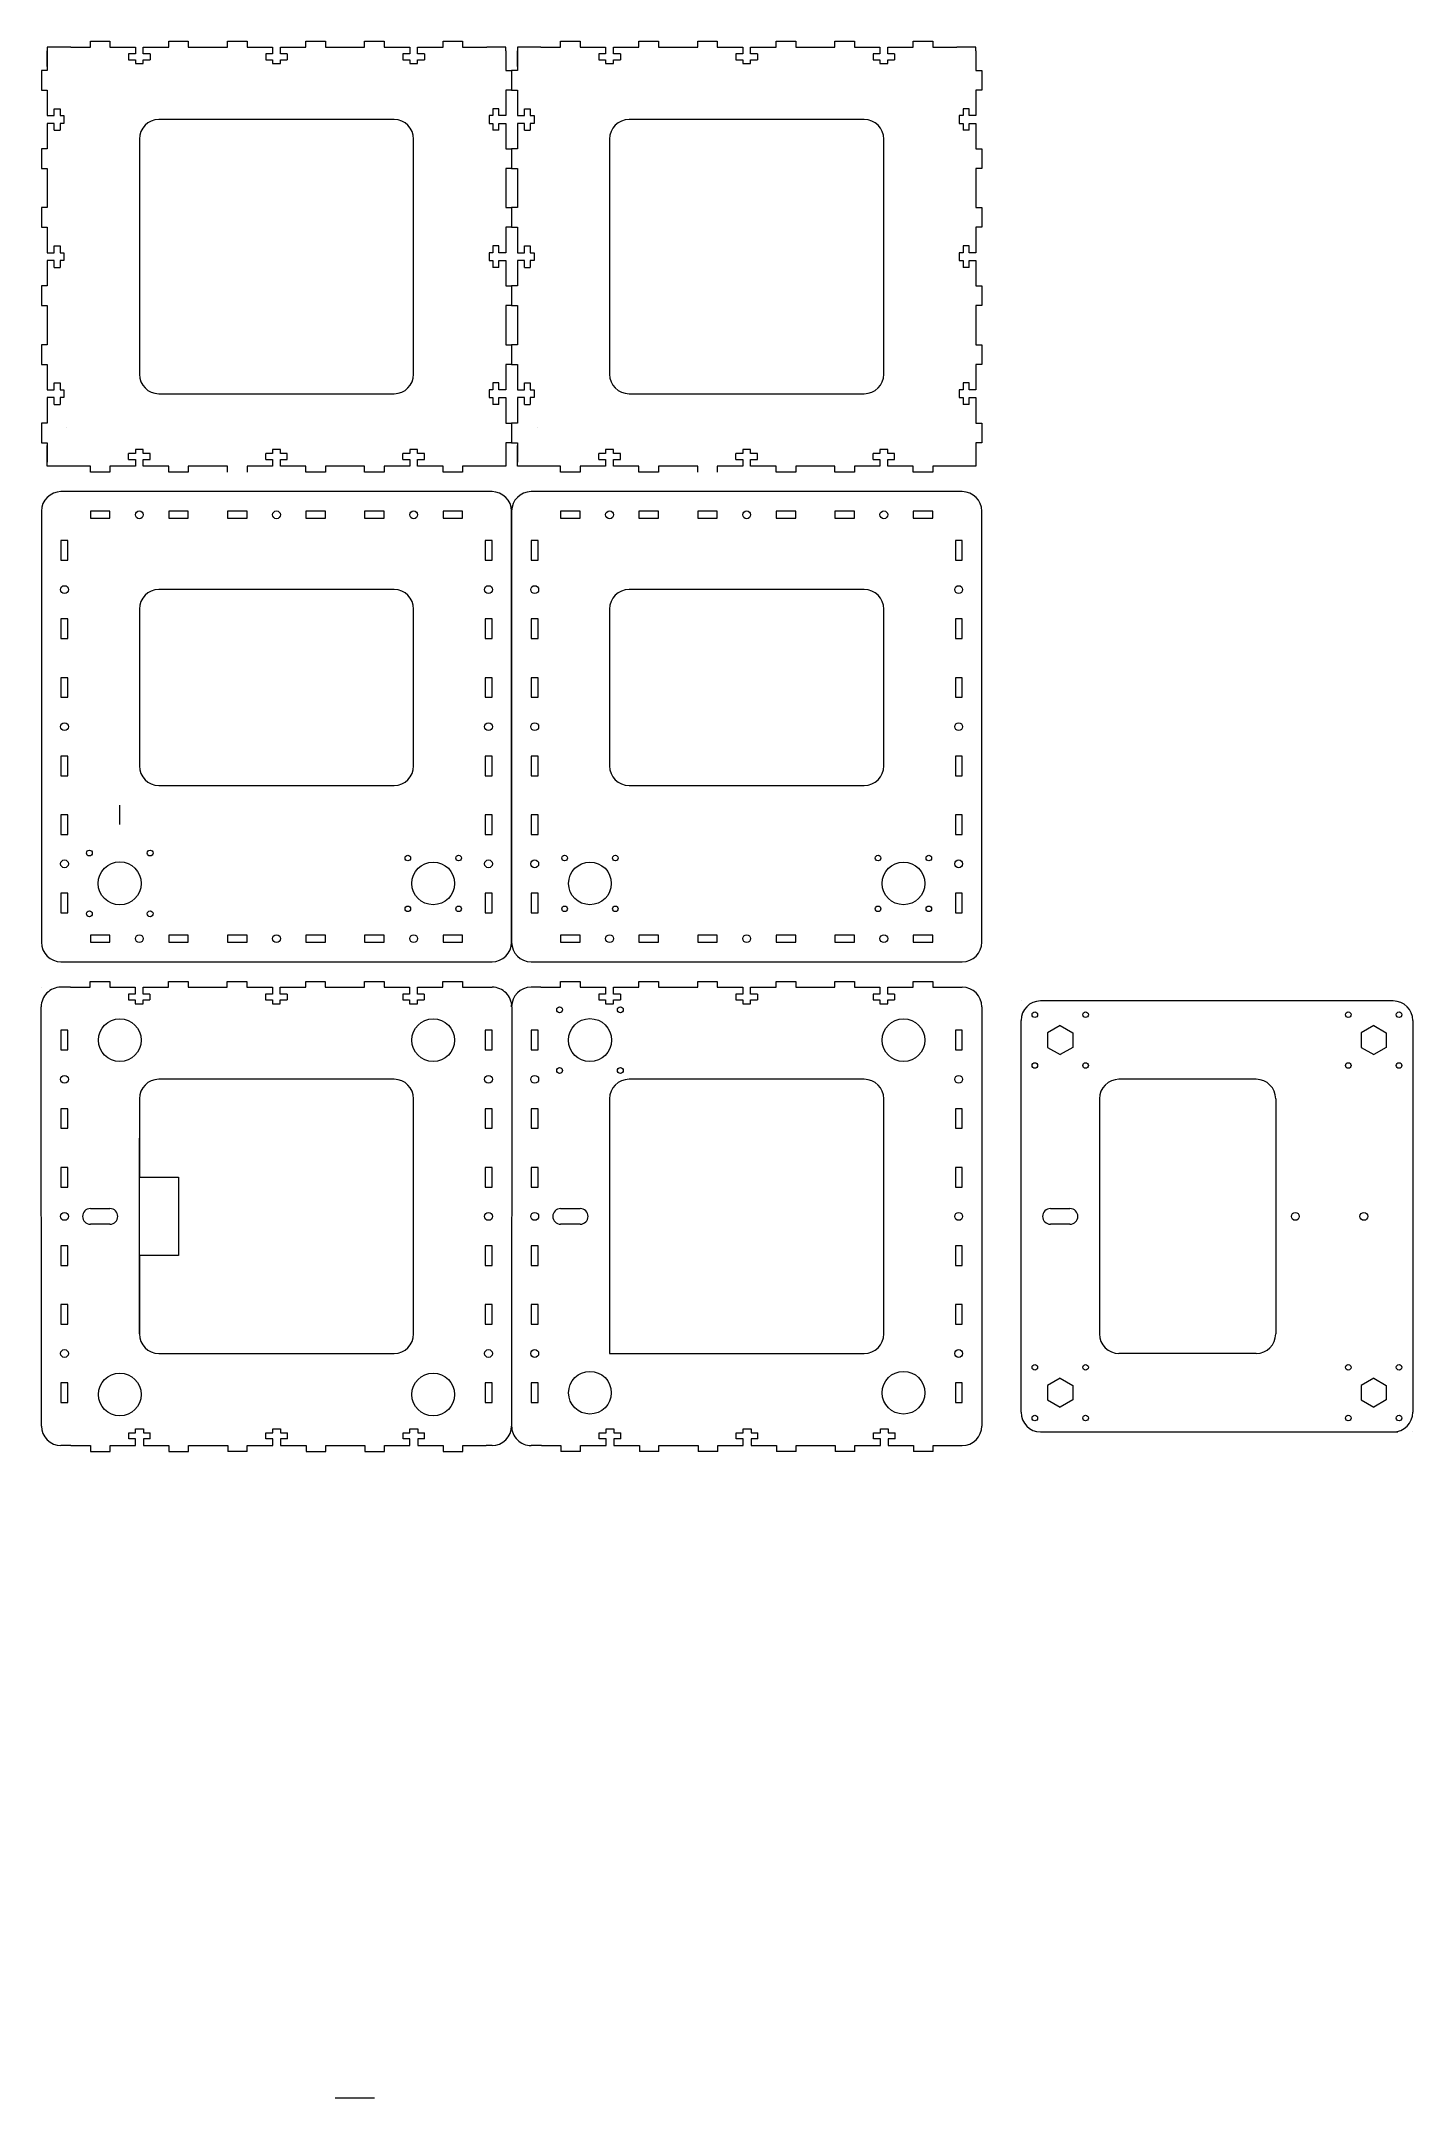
# Model space of a CAD drawing. Header units: millimetres. Extents: x 0 to 700, y -580 to 470.
import ezdxf

# ---------------------------------------------------------------- set-up
doc = ezdxf.new("R2010")
doc.units = ezdxf.units.MM
doc.layers.get('0').update_dxf_attribs({"linetype": 'CONTINUOUS', "lineweight": 0, "true_color": 0x000000})
doc.layers.add('catbox_rear', color=7, linetype='CONTINUOUS', lineweight=0, true_color=0x000000)
doc.layers.add('nema14_holes', color=7, linetype='CONTINUOUS', lineweight=0, true_color=0x000000)

# ---------------------------------------------------------------- blocks, each defined once
blk = doc.blocks.new('slot')
for p, q in [((15, 3.5), (5, 3.5)), ((5, 3.5), (5, 0)), ((5, 0), (15, 0)), ((15, 0), (15, 3.5)), ((55, 3.5), (45, 3.5)), ((45, 3.5), (45, 0)), ((55, 0), (55, 3.5)), ((45, 0), (55, 0))]:
    blk.add_line(p, q)
blk.add_circle((30, 1.8), 2)
blk = doc.blocks.new('nema14_holes')
at = {"layer": 'nema14_holes'}
for centre in [(-12.955, 12.955), (12.955, 12.955), (-12.955, -12.955), (12.955, -12.955)]:
    blk.add_circle(centre, 1.422, dxfattribs=at)
blk = doc.blocks.new('tgrips')
for p, q in [((0, 0), (10, 0)), ((10, 0), (10, 3)), ((20, 3), (20, 0)), ((20, 0), (33, 0)), ((33, 0), (33, -3.5)), ((37, 0), (50, 0)), ((37, -3.5), (37, 0)), ((50, 0), (50, 3)), ((60, 3), (60, 0)), ((60, 0), (70, 0)), ((70, 0), (70, 0)), ((33, -3.5), (29.5, -3.5)), ((29.5, -3.5), (29.5, -6.5)), ((29.5, -6.5), (33, -6.5)), ((33, -6.5), (33, -8.5)), ((33, -8.5), (37, -8.5)), ((40.5, -3.5), (37, -3.5)), ((37, -8.5), (37, -6.5)), ((37, -6.5), (40.5, -6.5)), ((40.5, -3.5), (40.5, -6.5)), ((40.5, -6.5), (40.5, -6.5))]:
    blk.add_line(p, q)

msp = doc.modelspace()

# ---------------------------------------------------------------- linework, layer by layer
for p, q in [((15, 467), (3, 467)), ((3, 467), (3, 465)), ((3, 457), (3, 465)), ((25, 470), (35, 470)), ((65, 470), (75, 470)), ((95, 470), (105, 470)), ((135, 470), (145, 470)), ((165, 470), (175, 470)), ((205, 470), (215, 470)), ((225, 467), (227.3, 467)), ((237, 467), (227.3, 467)), ((237, 465), (237, 467)), ((237, 465), (237, 457)), ((255, 467), (243, 467)), ((243, 467), (243, 465)), ((243, 457), (243, 465)), ((265, 470), (275, 470)), ((305, 470), (315, 470)), ((335, 470), (345, 470)), ((375, 470), (385, 470)), ((405, 470), (415, 470)), ((445, 470), (455, 470)), ((465, 467), (467.2, 467)), ((477, 467), (467.2, 467)), ((477, 465), (477, 467)), ((477, 465), (477, 457)), ((0, 455), (0, 445)), ((240, 455), (240, 445)), ((240, 455), (240, 445)), ((480, 455), (480, 445)), ((180, 430), (60, 430)), ((420, 430), (300, 430)), ((0, 415), (0, 405)), ((50, 420), (50, 300)), ((190, 300), (190, 420)), ((240, 415), (240, 405)), ((240, 415), (240, 405)), ((290, 420), (290, 300)), ((430, 300), (430, 420)), ((480, 415), (480, 405)), ((0, 385), (0, 375)), ((240, 385), (240, 375)), ((240, 385), (240, 375)), ((480, 385), (480, 375)), ((0, 345), (0, 335)), ((240, 345), (240, 345)), ((240, 345), (240, 335)), ((240, 345), (240, 335)), ((480, 345), (480, 345)), ((480, 345), (480, 335)), ((0, 315), (0, 305)), ((240, 315), (240, 305)), ((240, 315), (240, 305)), ((480, 315), (480, 305)), ((60, 290), (180, 290)), ((300, 290), (420, 290)), ((0, 275), (0, 265)), ((240, 275), (240, 265)), ((240, 275), (240, 265)), ((480, 275), (480, 265)), ((3, 255), (3, 263.5)), ((13, 273), (13, 273)), ((243, 255), (243, 263.5)), ((253, 273), (253, 273)), ((3, 253), (3, 255)), ((15, 253), (3, 253)), ((237, 253), (225, 253)), ((237, 255), (237, 253)), ((243, 253), (243, 255)), ((255, 253), (243, 253)), ((477, 253), (465, 253)), ((477, 255), (477, 253)), ((35, 250), (25, 250)), ((75, 250), (65, 250)), ((145, 250), (135, 250)), ((175, 250), (165, 250)), ((215, 250), (205, 250)), ((275, 250), (265, 250)), ((315, 250), (305, 250)), ((385, 250), (375, 250)), ((415, 250), (405, 250)), ((455, 250), (445, 250)), ((230, 240), (10, 240)), ((470, 240), (250, 240)), ((0, 230), (0, 10)), ((240, 10), (240, 230)), ((240, 230), (240, 10)), ((480, 10), (480, 230)), ((180, 190), (60, 190)), ((420, 190), (300, 190)), ((50, 180), (50, 100)), ((190, 100), (190, 180)), ((290, 180), (290, 100)), ((430, 100), (430, 180)), ((60, 90), (180, 90)), ((300, 90), (420, 90)), ((40, 70), (40, 80)), ((10, 0), (230, 0)), ((250, 0), (470, 0)), ((24.9, -10), (34.9, -10)), ((64.9, -10), (74.9, -10)), ((94.9, -10), (104.9, -10)), ((134.9, -10), (144.9, -10)), ((164.9, -10), (174.9, -10)), ((204.9, -10), (214.9, -10)), ((265, -10), (275, -10)), ((305, -10), (315, -10)), ((335, -10), (345, -10)), ((375, -10), (385, -10)), ((405, -10), (415, -10)), ((445, -10), (455, -10)), ((-0.1, -13), (-0.1, -13)), ((-0.1, -13), (-0.1, -13)), ((12.9, -13), (9.9, -13)), ((14.9, -13), (12.9, -13)), ((224.9, -13), (227.1, -13)), ((227.1, -13), (230.1, -13)), ((253, -13), (250, -13)), ((255, -13), (253, -13)), ((465, -13), (467.2, -13)), ((467.2, -13), (470, -13)), ((500, -20), (500, -20)), ((690, -20), (510, -20)), ((0, -237), (-0.1, -23)), ((240, -23), (240, -22)), ((240.1, -23), (240, -237)), ((480, -23), (480, -237)), ((500, -230), (500, -30)), ((700, -30), (700, -30)), ((700, -30), (700, -230)), ((520, -32.6), (513.6, -36.3)), ((513.6, -36.3), (513.6, -43.7)), ((520, -32.6), (526.4, -36.3)), ((526.4, -36.3), (526.4, -43.7)), ((680, -32.6), (673.6, -36.3)), ((673.6, -36.3), (673.6, -43.7)), ((680, -32.6), (686.4, -36.3)), ((686.4, -36.3), (686.4, -43.7)), ((513.6, -43.7), (520, -47.4)), ((526.4, -43.7), (520, -47.4)), ((673.6, -43.7), (680, -47.4)), ((686.4, -43.7), (680, -47.4)), ((180, -60), (60, -60)), ((420, -60), (300, -60)), ((620, -60), (550, -60)), ((50, -70), (50, -110)), ((50, -70), (50, -110)), ((190, -190), (190, -70)), ((290, -70), (290, -120)), ((290, -70), (290, -110)), ((290, -70), (290, -110)), ((430, -190), (430, -70)), ((540, -70), (540, -110)), ((540, -70), (540, -180)), ((540, -70), (540, -100)), ((630, -70), (630, -190)), ((50, -190), (50, -90)), ((50, -110), (70, -110)), ((70, -110), (70, -150)), ((290, -110), (290, -200)), ((540, -110), (540, -160)), ((25, -126), (35, -126)), ((265, -126), (275, -126)), ((515, -126), (525, -126)), ((35, -134), (25, -134)), ((275, -134), (265, -134)), ((525, -134), (515, -134)), ((290, -140), (290, -190)), ((540, -140), (540, -180)), ((70, -150), (50, -150)), ((50, -150), (50, -190)), ((540, -150), (540, -190)), ((290, -160), (290, -190)), ((540, -180), (540, -180)), ((540, -190), (540, -190)), ((60, -200), (180, -200)), ((290, -200), (300, -200)), ((300, -200), (420, -200)), ((620, -200), (550, -200)), ((520, -212.6), (513.6, -216.3)), ((513.6, -216.3), (513.6, -223.7)), ((520, -212.6), (526.4, -216.3)), ((526.4, -216.3), (526.4, -223.7)), ((680, -212.6), (673.6, -216.3)), ((673.6, -216.3), (673.6, -223.7)), ((680, -212.6), (686.4, -216.3)), ((686.4, -216.3), (686.4, -223.7)), ((513.6, -223.7), (520, -227.4)), ((526.4, -223.7), (520, -227.4)), ((673.6, -223.7), (680, -227.4)), ((686.4, -223.7), (680, -227.4)), ((240, -237), (240, -237)), ((510, -240), (692.3, -240)), ((700, -240), (700, -240)), ((15.1, -247), (10, -247)), ((25.1, -250), (35.1, -250)), ((65.1, -250), (75.1, -250)), ((105.1, -250), (95.1, -250)), ((135.1, -250), (145.1, -250)), ((165.1, -250), (175.1, -250)), ((205.1, -250), (215.1, -250)), ((215.1, -250), (215.1, -250)), ((225.1, -247), (227.1, -247)), ((230, -247), (227.1, -247)), ((253, -247), (250, -247)), ((255.2, -247), (253, -247)), ((275.2, -250), (265.2, -250)), ((315.2, -250), (305.2, -250)), ((345.2, -250), (335.2, -250)), ((385.2, -250), (375.2, -250)), ((415.2, -250), (405.2, -250)), ((455.2, -250), (445.2, -250)), ((465.2, -247), (467.2, -247)), ((467.2, -247), (470, -247)), ((150, -580), (170, -580))]:
    msp.add_line(p, q)
for centre, radius in [((24.5, 55.5), 1.5), ((55.5, 55.5), 1.5), ((40, 40), 11), ((24.5, 24.5), 1.5), ((55.5, 24.5), 1.5), ((264.5, -24.5), 1.5), ((280, -40), 11), ((295.5, -24.5), 1.5), ((264.5, -55.5), 1.5), ((295.5, -55.5), 1.5), ((640, -130), 2), ((675, -130), 2)]:
    msp.add_circle(centre, radius)
for centre, radius, start, end in [((60, 420), 10, 90, 180), ((180, 420), 10, 0, 90), ((300, 420), 10, 90, 180), ((420, 420), 10, 0, 90), ((60, 300), 10, 180, 270), ((180, 300), 10, 270, 0), ((300, 300), 10, 180, 270), ((420, 300), 10, 270, 0), ((10, 230), 10, 90, 180), ((230, 230), 10, 0, 90), ((250, 230), 10, 90, 180), ((470, 230), 10, 0, 90), ((60, 180), 10, 90, 180), ((180, 180), 10, 0, 90), ((300, 180), 10, 90, 180), ((420, 180), 10, 0, 90), ((60, 100), 10, 180, 270), ((180, 100), 10, 270, 0), ((300, 100), 10, 180, 270), ((420, 100), 10, 270, 0), ((10, 10), 10, 180, 270), ((230, 10), 10, 270, 0), ((250, 10), 10, 180, 270), ((470, 10), 10, 270, 0), ((9.9, -23), 10, 90, 180.0306), ((230.1, -23), 10, 359.9849, 90), ((250, -23), 10, 90, 180), ((470, -23), 10, 0, 90), ((510, -30), 10, 90, 180), ((690, -30), 10, 0, 90), ((60, -70), 10, 90, 180), ((180, -70), 10, 0, 90), ((300, -70), 10, 90, 180), ((420, -70), 10, 0, 90), ((550, -70), 10, 90, 180), ((620, -70), 10, 0, 90), ((25, -130), 4, 90, 270), ((35, -130), 4, 270, 90), ((265, -130), 4, 90, 270), ((275, -130), 4, 270, 90), ((515, -130), 4, 90, 270), ((525, -130), 4, 270, 90), ((60, -190), 10, 180, 270), ((180, -190), 10, 270, 0), ((420, -190), 10, 270, 0), ((550, -190), 10, 180, 270), ((620, -190), 10, 270, 0), ((510, -230), 10, 180, 270), ((690, -230), 10, 270, 0), ((10, -237), 10, 180.0306, 270), ((230, -237), 10, 270, 359.9849), ((250, -237), 10, 179.9849, 270), ((470, -237), 10, 270, 0)]:
    msp.add_arc(centre, radius, start, end)
at = {"layer": 'catbox_rear'}
for centre in [(200, 40), (280, 40), (440, 40), (40, -40), (200, -40), (440, -40), (40, -220.9), (200, -220.9), (280, -220), (440, -220)]:
    msp.add_circle(centre, 10.9, dxfattribs=at)

# ---------------------------------------------------------------- block references
at = {"yscale": -1, "rotation": 270}
for p in [(3, 465), (243, 465), (3, 395), (243, 395), (3, 325), (243, 325)]:
    msp.add_blockref('tgrips', p, dxfattribs=at)
for name, p in [('tgrips', (15, 467)), ('tgrips', (85, 467)), ('tgrips', (155, 467)), ('tgrips', (255, 467)), ('tgrips', (325, 467)), ('tgrips', (395, 467)), ('slot', (20, 10)), ('slot', (90, 10)), ('slot', (160, 10)), ('slot', (260, 10)), ('slot', (330, 10)), ('slot', (400, 10)), ('tgrips', (14.9, -13)), ('tgrips', (84.9, -13)), ('tgrips', (154.9, -13)), ('tgrips', (255, -13)), ('tgrips', (325, -13)), ('tgrips', (395, -13))]:
    msp.add_blockref(name, p)
for name, p, rotation in [('tgrips', (237, 465), 270), ('tgrips', (477, 465), 270), ('tgrips', (237, 395), 270), ('tgrips', (477, 395), 270), ('tgrips', (237, 325), 270), ('tgrips', (477, 325), 270), ('tgrips', (85, 253), 180), ('tgrips', (155, 253), 180), ('tgrips', (225, 253), 180), ('tgrips', (325, 253), 180), ('tgrips', (395, 253), 180), ('tgrips', (465, 253), 180), ('slot', (80, 230), 180), ('slot', (150, 230), 180), ('slot', (220, 230), 180), ('slot', (320, 230), 180), ('slot', (390, 230), 180), ('slot', (460, 230), 180), ('slot', (10, 220), 270), ('slot', (230, 160), 90), ('slot', (250, 220), 270), ('slot', (470, 160), 90), ('slot', (10, 150), 270), ('slot', (230, 90), 90), ('slot', (250, 150), 270), ('slot', (470, 90), 90), ('slot', (10, 80), 270), ('slot', (230, 20), 90), ('slot', (250, 80), 270), ('slot', (470, 20), 90), ('slot', (10, -30), 270), ('slot', (230, -90), 90), ('slot', (250, -30), 270), ('slot', (470, -90), 90), ('slot', (10, -100), 270), ('slot', (230, -160), 90), ('slot', (250, -100), 270), ('slot', (470, -160), 90), ('slot', (10, -170), 270), ('slot', (230, -230), 90), ('slot', (250, -170), 270), ('slot', (470, -230), 90)]:
    msp.add_blockref(name, p, dxfattribs=dict(rotation=rotation))
at = {"yscale": -1}
for p in [(15.1, -247), (85.1, -247), (155.1, -247), (255.2, -247), (325.2, -247), (395.2, -247)]:
    msp.add_blockref('tgrips', p, dxfattribs=at)
at = {"layer": 'nema14_holes'}
for p in [(200, 40), (280, 40), (440, 40), (520, -40), (680, -40), (520, -220), (680, -220)]:
    msp.add_blockref('nema14_holes', p, dxfattribs=at)

doc.saveas('drawing.dxf')
